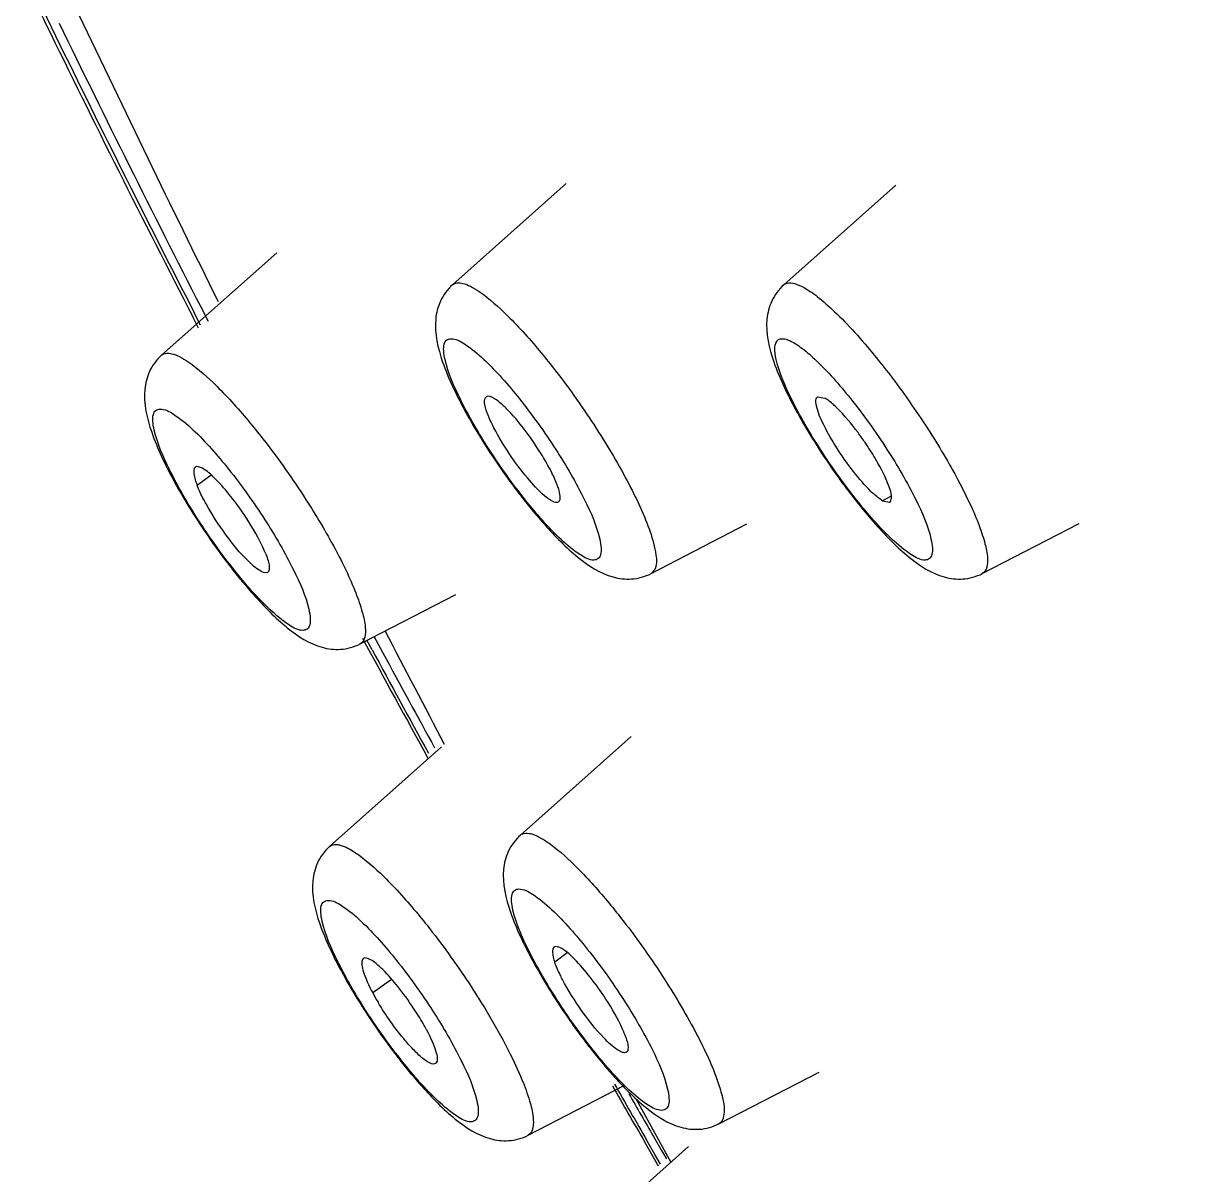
# Model space of a CAD drawing. Extents: x 11391 to 14551, y -233 to 2082.
# Drawn here: x 13437.36 to 13445.55, y 913.55 to 921.66 of the extents above; entities that cross this region are included whole.
import ezdxf

# ---------------------------------------------------------------- set-up
doc = ezdxf.new("R2010")
doc.units = 0
doc.header["$LTSCALE"] = 10
doc.header["$MEASUREMENT"] = 0
doc.layers.get('0').update_dxf_attribs({"linetype": 'CONTINUOUS'})

msp = doc.modelspace()

# ---------------------------------------------------------------- linework, layer by layer
at = {"color": 7, "linetype": 'Continuous'}
for p, q in [((13440.3796, 919.8177), (13441.1813, 920.5311)), ((13442.713, 919.8177), (13443.5027, 920.5204)), ((13438.3304, 919.322), (13439.1413, 920.0434)), ((13438.5912, 919.5127), (13438.5526, 919.5877)), ((13440.6166, 919.0272), (13440.6098, 919.0201)), ((13442.9499, 919.0281), (13443.0016, 919.02)), ((13441.1344, 918.2963), (13441.1246, 918.2866)), ((13443.4095, 918.2963), (13443.4583, 918.2862)), ((13441.7782, 917.7829), (13442.454, 918.1324)), ((13444.1116, 917.7829), (13444.7937, 918.1356)), ((13439.7291, 917.2872), (13440.4022, 917.6353)), ((13440.8575, 915.9393), (13441.6389, 916.6345)), ((13439.5138, 915.8589), (13440.3033, 916.5613)), ((13442.2562, 913.9044), (13442.9615, 914.2692)), ((13440.9125, 913.824), (13441.5839, 914.1713)), ((13441.6725, 914.0774), (13441.8303, 913.7928)), ((13441.2762, 913.0622), (13442.0428, 913.7443)), ((13441.8318, 913.6071), (13441.7343, 913.7753)), ((13441.8303, 913.7928), (13441.8834, 913.6974)), ((13441.8834, 913.6974), (13441.9184, 913.6344))]:
    msp.add_line(p, q, dxfattribs=at)
at = {"color": 9, "linetype": 'Continuous'}
for p, q in [((13438.6065, 919.6619), (13438.6578, 919.5616)), ((13438.6051, 919.5347), (13438.5606, 919.6212)), ((13438.6794, 918.4755), (13438.5815, 918.4033)), ((13443.4685, 918.3275), (13443.4095, 918.2963)), ((13441.8043, 917.811), (13441.7782, 917.7829)), ((13439.8255, 917.3424), (13439.8899, 917.2231)), ((13439.8128, 917.2463), (13439.7759, 917.3146)), ((13441.1871, 915.1105), (13441.0997, 915.0447)), ((13439.9507, 914.9222), (13439.8179, 914.8276)), ((13441.7956, 913.8148), (13441.8522, 913.7169)), ((13441.8056, 913.6895), (13441.7489, 913.7875)), ((13441.8455, 913.6206), (13441.8056, 913.6895)), ((13441.8522, 913.7169), (13441.8862, 913.658))]:
    msp.add_line(p, q, dxfattribs=at)
at = {"color": 7, "linetype": 'Continuous'}
for centre, radius, start, end in [((13433.4272, 891.8542), 56.7972, 15.28748, 81.38857), ((13528.0023, 965.7999), 100.6803, 205.797425, 206.005551), ((13564.631, 982.0424), 140.4921, 205.425145, 206.342382), ((13536.6711, 970.0728), 110.3449, 206.026016, 207.227291), ((13445.9046, 920.6151), 3.5316, 208.32882, 208.84247), ((13444.6351, 921.245), 4.7684, 212.80056, 216.14769), ((13446.9685, 921.245), 4.7684, 212.80056, 216.14769), ((13441.7107, 920.2226), 3.7467, 208.34384, 210.11687), ((13444.5183, 921.1586), 4.6231, 216.13702, 216.96137), ((13446.8517, 921.1586), 4.6231, 216.13702, 216.96137), ((13442.2702, 920.5478), 4.3938, 210.12427, 212.82289), ((13442.586, 920.7493), 4.7684, 212.80056, 216.14769), ((13442.4692, 920.6629), 4.6231, 216.13702, 216.96137), ((13564.6444, 982.0493), 140.5071, 207.405058, 207.771558), ((13557.5213, 981.0162), 133.8932, 208.402816, 208.814748), ((13444.1835, 916.81), 3.6847, 208.33266, 209.74588), ((13444.7182, 917.1165), 4.301, 209.75746, 212.85042), ((13441.296, 915.6198), 1.677, 208.18973, 210.75812), ((13443.6079, 917.1815), 4.5759, 211.78572, 212.79474), ((13445.1131, 917.3665), 4.7684, 212.80056, 216.14769), ((13443.7694, 917.2861), 4.7684, 212.80056, 216.14769), ((13444.9963, 917.2802), 4.6231, 216.13702, 216.96137), ((13443.6525, 917.1998), 4.6231, 216.13702, 216.96137), ((13572.3506, 989.3325), 150.8956, 209.874173, 210.047969)]:
    msp.add_arc(centre, radius, start, end, dxfattribs=at)
at = {"color": 9, "linetype": 'Continuous'}
for centre, radius, start, end in [((13526.8146, 965.1024), 99.2824, 205.750452, 205.96323), ((13535.6133, 969.4297), 109.0876, 205.983436, 207.167375), ((13532.1529, 967.5576), 105.0949, 205.894119, 207.11243), ((13556.6761, 980.4711), 132.8699, 208.414033, 208.771818), ((13555.6383, 979.7884), 131.5755, 208.39245, 208.723966), ((13571.4768, 988.7615), 149.8346, 209.849543, 210.025013), ((13570.6207, 988.1726), 148.7447, 209.859669, 209.99354)]:
    msp.add_arc(centre, radius, start, end, dxfattribs=at)
for points, knots in [([(13441.9315, 948.0111), (13442.3447, 947.9485), (13443.2456, 947.6848), (13444.6436, 947.023), (13446.2138, 946.061), (13447.943, 944.8051), (13449.8177, 943.265), (13452.6114, 940.7377), (13456.3161, 936.9581), (13460.8753, 931.752), (13465.5566, 925.8767), (13470.1912, 919.5419), (13473.1604, 915.1314), (13474.606, 912.8875)], [0, 0, 0, 0, 0.025797, 0.057454, 0.095279, 0.139279, 0.189273, 0.244959, 0.371733, 0.515653, 0.671935, 0.835248, 1, 1, 1, 1]), ([(13439.3177, 947.4138), (13439.4556, 947.494), (13439.7645, 947.6234), (13440.2827, 947.7081), (13440.8617, 947.6909), (13441.7675, 947.5245), (13443.0507, 947.0346), (13444.724, 946.1044), (13446.6038, 944.8036), (13448.6697, 943.1443), (13450.901, 941.1435), (13454.1936, 937.9168), (13458.5049, 933.1916), (13463.7186, 926.8132), (13468.924, 919.7988), (13472.2583, 914.8706), (13473.8804, 912.3528)], [0, 0, 0, 0, 0.009456, 0.019614, 0.030898, 0.043615, 0.074036, 0.11174, 0.156896, 0.209337, 0.268692, 0.334441, 0.48249, 0.647493, 0.822493, 1, 1, 1, 1]), ([(13440.3796, 919.8177), (13440.398, 919.834), (13440.4501, 919.8336), (13440.5104, 919.8064), (13440.5478, 919.7839), (13440.5678, 919.7703)], [0, 0, 0, 0, 0.363535, 0.64219, 1, 1, 1, 1]), ([(13442.713, 919.8177), (13442.7199, 919.8239), (13442.7452, 919.8361), (13442.7986, 919.8278), (13442.8365, 919.8095), (13442.8581, 919.7973)], [0, 0, 0, 0, 0.18076, 0.518442, 1, 1, 1, 1]), ([(13442.8581, 919.7973), (13442.8952, 919.7763), (13442.9745, 919.7184), (13443.1504, 919.5584), (13443.2792, 919.4111), (13443.3674, 919.3024)], [0, 0, 0, 0, 0.179373, 0.411176, 1, 1, 1, 1]), ([(13440.5678, 919.7703), (13440.6404, 919.7209), (13440.793, 919.5821), (13440.9294, 919.4292), (13441.0041, 919.3389)], [0, 0, 0, 0, 0.428274, 1, 1, 1, 1]), ([(13440.3275, 919.2893), (13440.3227, 919.3102), (13440.3164, 919.3469), (13440.3171, 919.3956), (13440.3348, 919.4317), (13440.358, 919.4383), (13440.3685, 919.4384)], [0, 0, 0, 0, 0.365131, 0.631135, 0.820486, 1, 1, 1, 1]), ([(13440.3685, 919.4384), (13440.4028, 919.4389), (13440.4891, 919.3905), (13440.5578, 919.3323), (13440.6, 919.2926)], [0, 0, 0, 0, 0.371634, 1, 1, 1, 1]), ([(13442.6606, 919.2909), (13442.654, 919.3197), (13442.6448, 919.3652), (13442.6603, 919.4259), (13442.6946, 919.4402), (13442.7243, 919.4371), (13442.7592, 919.4242), (13442.7834, 919.4106), (13442.7965, 919.4024)], [0, 0, 0, 0, 0.320856, 0.514416, 0.59802, 0.699846, 0.83232, 1, 1, 1, 1]), ([(13442.7965, 919.4024), (13442.8069, 919.3959), (13442.8546, 919.3635), (13442.8983, 919.3255), (13442.9314, 919.2945)], [0, 0, 0, 0, 0.212523, 1, 1, 1, 1]), ([(13438.3305, 919.322), (13438.3489, 919.3383), (13438.4009, 919.3379), (13438.4612, 919.3106), (13438.4986, 919.2882), (13438.5187, 919.2745)], [0, 0, 0, 0, 0.363369, 0.642077, 1, 1, 1, 1]), ([(13441.0041, 919.3389), (13441.038, 919.2979), (13441.1757, 919.1255), (13441.3031, 918.9449), (13441.3937, 918.8041)], [0, 0, 0, 0, 0.241257, 1, 1, 1, 1]), ([(13438.5187, 919.2745), (13438.5911, 919.2253), (13438.7435, 919.0867), (13438.8797, 918.9341), (13438.9542, 918.844)], [0, 0, 0, 0, 0.428313, 1, 1, 1, 1]), ([(13440.6374, 918.6582), (13440.5638, 918.7725), (13440.4463, 918.9757), (13440.3498, 919.1928), (13440.3275, 919.2893)], [0, 0, 0, 0, 0.578747, 1, 1, 1, 1]), ([(13440.6, 919.2926), (13440.691, 919.2072), (13440.8697, 919.0018), (13441.0276, 918.7812), (13441.1069, 918.6582)], [0, 0, 0, 0, 0.460312, 1, 1, 1, 1]), ([(13442.9708, 918.6582), (13442.8969, 918.7729), (13442.7793, 918.9765), (13442.6825, 919.1943), (13442.6606, 919.2909)], [0, 0, 0, 0, 0.579316, 1, 1, 1, 1]), ([(13442.9314, 919.2945), (13443.0227, 919.209), (13443.2021, 919.0031), (13443.3607, 918.7817), (13443.4402, 918.6582)], [0, 0, 0, 0, 0.459871, 1, 1, 1, 1]), ([(13443.3674, 919.3024), (13443.3987, 919.2637), (13443.5254, 919.1026), (13443.6431, 918.9345), (13443.7271, 918.8041)], [0, 0, 0, 0, 0.243018, 1, 1, 1, 1]), ([(13438.2784, 918.7935), (13438.2736, 918.8144), (13438.2673, 918.8512), (13438.268, 918.8998), (13438.2857, 918.9359), (13438.3088, 918.9426), (13438.3194, 918.9427)], [0, 0, 0, 0, 0.365131, 0.631135, 0.820486, 1, 1, 1, 1]), ([(13438.3194, 918.9427), (13438.3537, 918.9431), (13438.44, 918.8947), (13438.5087, 918.8365), (13438.5509, 918.7969)], [0, 0, 0, 0, 0.371634, 1, 1, 1, 1]), ([(13438.9542, 918.844), (13438.9882, 918.803), (13439.1262, 918.6303), (13439.2538, 918.4494), (13439.3446, 918.3084)], [0, 0, 0, 0, 0.241214, 1, 1, 1, 1]), ([(13438.5883, 918.1624), (13438.5146, 918.2768), (13438.3972, 918.4799), (13438.3006, 918.697), (13438.2784, 918.7935)], [0, 0, 0, 0, 0.578747, 1, 1, 1, 1]), ([(13438.5509, 918.7969), (13438.6419, 918.7114), (13438.8205, 918.5061), (13438.9785, 918.2854), (13439.0577, 918.1624)], [0, 0, 0, 0, 0.460312, 1, 1, 1, 1]), ([(13441.3937, 918.8041), (13441.476, 918.6764), (13441.6152, 918.4408), (13441.732, 918.1921), (13441.7715, 918.0771)], [0, 0, 0, 0, 0.555403, 1, 1, 1, 1]), ([(13443.7271, 918.8041), (13443.8038, 918.6852), (13443.9084, 918.5099), (13444.0241, 918.2786), (13444.0878, 918.131), (13444.1299, 918.0019), (13444.1544, 917.8941), (13444.1457, 917.8005), (13444.1116, 917.7829)], [0, 0, 0, 0, 0.376862, 0.543157, 0.687792, 0.806878, 0.897773, 1, 1, 1, 1]), ([(13441.1462, 918.0219), (13441.0549, 918.1074), (13440.8755, 918.3133), (13440.717, 918.5347), (13440.6374, 918.6582)], [0, 0, 0, 0, 0.459871, 1, 1, 1, 1]), ([(13441.1069, 918.6582), (13441.1808, 918.5435), (13441.2984, 918.3399), (13441.3951, 918.1221), (13441.4171, 918.0255)], [0, 0, 0, 0, 0.579316, 1, 1, 1, 1]), ([(13443.4776, 918.0238), (13443.3866, 918.1093), (13443.208, 918.3146), (13443.05, 918.5352), (13442.9708, 918.6582)], [0, 0, 0, 0, 0.46033, 1, 1, 1, 1]), ([(13443.4402, 918.6582), (13443.5139, 918.5439), (13443.6313, 918.3409), (13443.7278, 918.1238), (13443.7501, 918.0274)], [0, 0, 0, 0, 0.578658, 1, 1, 1, 1]), ([(13439.3446, 918.3084), (13439.4184, 918.1939), (13439.5465, 917.9789), (13439.6565, 917.7536), (13439.698, 917.6475)], [0, 0, 0, 0, 0.544486, 1, 1, 1, 1]), ([(13439.0951, 917.528), (13439.0041, 917.6135), (13438.8255, 917.8188), (13438.6675, 918.0395), (13438.5883, 918.1624)], [0, 0, 0, 0, 0.460312, 1, 1, 1, 1]), ([(13439.0577, 918.1624), (13439.1314, 918.0481), (13439.2488, 917.845), (13439.3454, 917.6278), (13439.3676, 917.5314)], [0, 0, 0, 0, 0.578747, 1, 1, 1, 1]), ([(13441.7715, 918.0771), (13441.7898, 918.024), (13441.8145, 917.9386), (13441.8192, 917.842), (13441.8043, 917.811)], [0, 0, 0, 0, 0.620507, 1, 1, 1, 1]), ([(13441.3763, 917.8779), (13441.3423, 917.8772), (13441.2564, 917.925), (13441.1882, 917.9826), (13441.1462, 918.0219)], [0, 0, 0, 0, 0.371292, 1, 1, 1, 1]), ([(13441.4171, 918.0255), (13441.4218, 918.0049), (13441.4279, 917.9686), (13441.427, 917.9206), (13441.4096, 917.8849), (13441.3867, 917.8782), (13441.3763, 917.8779)], [0, 0, 0, 0, 0.364385, 0.630372, 0.820329, 1, 1, 1, 1]), ([(13443.7092, 917.8779), (13443.6749, 917.8774), (13443.5885, 917.9259), (13443.5198, 917.9841), (13443.4776, 918.0238)], [0, 0, 0, 0, 0.371508, 1, 1, 1, 1]), ([(13443.7501, 918.0274), (13443.7549, 918.0064), (13443.7612, 917.9696), (13443.7606, 917.921), (13443.743, 917.8848), (13443.7198, 917.8781), (13443.7092, 917.8779)], [0, 0, 0, 0, 0.365219, 0.631331, 0.820703, 1, 1, 1, 1]), ([(13439.698, 917.6475), (13439.7155, 917.6029), (13439.7433, 917.5206), (13439.7713, 917.4068), (13439.7651, 917.3058), (13439.7291, 917.2872)], [0, 0, 0, 0, 0.382944, 0.676059, 1, 1, 1, 1]), ([(13439.3266, 917.3822), (13439.2923, 917.3817), (13439.206, 917.4302), (13439.1373, 917.4883), (13439.0951, 917.528)], [0, 0, 0, 0, 0.371634, 1, 1, 1, 1]), ([(13439.3676, 917.5314), (13439.3724, 917.5104), (13439.3787, 917.4737), (13439.378, 917.4251), (13439.3603, 917.389), (13439.3372, 917.3823), (13439.3266, 917.3822)], [0, 0, 0, 0, 0.365131, 0.631135, 0.820486, 1, 1, 1, 1]), ([(13440.8575, 915.9393), (13440.8779, 915.9573), (13440.9373, 915.9532), (13441.0039, 915.9195), (13441.0462, 915.8921), (13441.0688, 915.8756)], [0, 0, 0, 0, 0.353968, 0.635653, 1, 1, 1, 1]), ([(13439.5138, 915.8588), (13439.5231, 915.867), (13439.5405, 915.8736), (13439.5576, 915.8735), (13439.5624, 915.8732)], [0, 0, 0, 0, 0.72003, 1, 1, 1, 1]), ([(13439.5624, 915.8732), (13439.5715, 915.8727), (13439.6183, 915.8636), (13439.6602, 915.839), (13439.6921, 915.8181)], [0, 0, 0, 0, 0.192765, 1, 1, 1, 1]), ([(13441.0688, 915.8756), (13441.1378, 915.8252), (13441.2823, 915.6912), (13441.4125, 915.5445), (13441.483, 915.4592)], [0, 0, 0, 0, 0.435564, 1, 1, 1, 1]), ([(13439.6921, 915.8181), (13439.7661, 915.7695), (13439.9219, 915.6288), (13440.0608, 915.4737), (13440.1372, 915.3815)], [0, 0, 0, 0, 0.424922, 1, 1, 1, 1]), ([(13440.8055, 915.4108), (13440.8007, 915.4317), (13440.7944, 915.4685), (13440.7951, 915.5171), (13440.8127, 915.5532), (13440.8359, 915.5598), (13440.8465, 915.56)], [0, 0, 0, 0, 0.365131, 0.631135, 0.820486, 1, 1, 1, 1]), ([(13440.8465, 915.56), (13440.8808, 915.5604), (13440.9671, 915.512), (13441.0358, 915.4538), (13441.078, 915.4141)], [0, 0, 0, 0, 0.371634, 1, 1, 1, 1]), ([(13439.4618, 915.3304), (13439.457, 915.3513), (13439.4507, 915.3881), (13439.4514, 915.4367), (13439.469, 915.4728), (13439.4922, 915.4794), (13439.5028, 915.4796)], [0, 0, 0, 0, 0.365131, 0.631135, 0.820486, 1, 1, 1, 1]), ([(13439.5028, 915.4796), (13439.537, 915.48), (13439.6234, 915.4316), (13439.692, 915.3734), (13439.7343, 915.3337)], [0, 0, 0, 0, 0.371634, 1, 1, 1, 1]), ([(13441.483, 915.4592), (13441.5169, 915.4183), (13441.6542, 915.2463), (13441.7813, 915.0661), (13441.8717, 914.9257)], [0, 0, 0, 0, 0.241319, 1, 1, 1, 1]), ([(13440.1372, 915.3815), (13440.1712, 915.3404), (13440.3094, 915.1675), (13440.4371, 914.9864), (13440.528, 914.8453)], [0, 0, 0, 0, 0.241189, 1, 1, 1, 1]), ([(13441.1154, 914.7797), (13441.0417, 914.8941), (13440.9243, 915.0972), (13440.8277, 915.3143), (13440.8055, 915.4108)], [0, 0, 0, 0, 0.578747, 1, 1, 1, 1]), ([(13441.078, 915.4141), (13441.1689, 915.3287), (13441.3476, 915.1234), (13441.5056, 914.9027), (13441.5848, 914.7797)], [0, 0, 0, 0, 0.460312, 1, 1, 1, 1]), ([(13439.7717, 914.6993), (13439.698, 914.8137), (13439.5806, 915.0168), (13439.484, 915.2339), (13439.4618, 915.3304)], [0, 0, 0, 0, 0.578747, 1, 1, 1, 1]), ([(13439.7343, 915.3337), (13439.8252, 915.2483), (13440.0039, 915.043), (13440.1619, 914.8223), (13440.2411, 914.6993)], [0, 0, 0, 0, 0.460312, 1, 1, 1, 1]), ([(13441.8717, 914.9257), (13441.954, 914.798), (13442.0931, 914.5623), (13442.21, 914.3137), (13442.2495, 914.1987)], [0, 0, 0, 0, 0.555375, 1, 1, 1, 1]), ([(13440.528, 914.8453), (13440.5471, 914.8156), (13440.6198, 914.7004), (13440.6883, 914.5826), (13440.7359, 914.4936)], [0, 0, 0, 0, 0.259338, 1, 1, 1, 1]), ([(13441.6222, 914.1453), (13441.5312, 914.2308), (13441.3526, 914.4361), (13441.1946, 914.6567), (13441.1154, 914.7797)], [0, 0, 0, 0, 0.460312, 1, 1, 1, 1]), ([(13441.5848, 914.7797), (13441.6585, 914.6654), (13441.7759, 914.4623), (13441.8724, 914.2451), (13441.8947, 914.1487)], [0, 0, 0, 0, 0.578747, 1, 1, 1, 1]), ([(13440.2785, 914.0649), (13440.1875, 914.1504), (13440.0089, 914.3557), (13439.8509, 914.5763), (13439.7717, 914.6993)], [0, 0, 0, 0, 0.460312, 1, 1, 1, 1]), ([(13440.2411, 914.6993), (13440.3148, 914.585), (13440.4322, 914.3819), (13440.5287, 914.1647), (13440.551, 914.0683)], [0, 0, 0, 0, 0.578747, 1, 1, 1, 1]), ([(13440.7359, 914.4936), (13440.7489, 914.4692), (13440.7965, 914.3781), (13440.8404, 914.2849), (13440.8689, 914.2154)], [0, 0, 0, 0, 0.269168, 1, 1, 1, 1]), ([(13440.8689, 914.2154), (13440.8889, 914.1669), (13440.9211, 914.0772), (13440.9535, 913.955), (13440.9511, 913.8441), (13440.9125, 913.8241)], [0, 0, 0, 0, 0.385609, 0.679921, 1, 1, 1, 1]), ([(13441.8537, 913.9995), (13441.8194, 913.999), (13441.7331, 914.0474), (13441.6644, 914.1056), (13441.6222, 914.1453)], [0, 0, 0, 0, 0.371634, 1, 1, 1, 1]), ([(13441.8947, 914.1487), (13441.8995, 914.1277), (13441.9058, 914.091), (13441.9051, 914.0424), (13441.8874, 914.0063), (13441.8643, 913.9996), (13441.8537, 913.9995)], [0, 0, 0, 0, 0.365131, 0.631135, 0.820486, 1, 1, 1, 1]), ([(13442.2495, 914.1987), (13442.262, 914.1623), (13442.2812, 914.0956), (13442.2994, 914.0001), (13442.2866, 913.9202), (13442.2562, 913.9045)], [0, 0, 0, 0, 0.37621, 0.664871, 1, 1, 1, 1]), ([(13440.51, 913.9191), (13440.4757, 913.9186), (13440.3894, 913.967), (13440.3207, 914.0252), (13440.2785, 914.0649)], [0, 0, 0, 0, 0.371634, 1, 1, 1, 1]), ([(13440.551, 914.0683), (13440.5558, 914.0473), (13440.5621, 914.0106), (13440.5614, 913.962), (13440.5437, 913.9259), (13440.5205, 913.9192), (13440.51, 913.9191)], [0, 0, 0, 0, 0.365131, 0.631135, 0.820486, 1, 1, 1, 1])]:
    msp.add_open_spline(points, degree=3, knots=knots, dxfattribs=at)
at = {"color": 7, "linetype": 'Continuous'}
for points, knots in [([(13440.3796, 919.8177), (13440.3439, 919.786), (13440.2882, 919.7097), (13440.2654, 919.6195), (13440.2613, 919.5762)], [0, 0, 0, 0, 0.523602, 1, 1, 1, 1]), ([(13442.713, 919.8177), (13442.6773, 919.786), (13442.6216, 919.7097), (13442.5988, 919.6195), (13442.5947, 919.5762)], [0, 0, 0, 0, 0.523602, 1, 1, 1, 1]), ([(13440.2613, 919.5762), (13440.2514, 919.4746), (13440.3064, 919.2476), (13440.4046, 919.0467), (13440.4629, 918.9386)], [0, 0, 0, 0, 0.453661, 1, 1, 1, 1]), ([(13442.5947, 919.5762), (13442.5848, 919.4747), (13442.6396, 919.248), (13442.7377, 919.0472), (13442.796, 918.9392)], [0, 0, 0, 0, 0.453735, 1, 1, 1, 1]), ([(13438.3304, 919.322), (13438.2947, 919.2902), (13438.2391, 919.214), (13438.2163, 919.1237), (13438.2121, 919.0805)], [0, 0, 0, 0, 0.523602, 1, 1, 1, 1]), ([(13438.2121, 919.0805), (13438.2023, 918.979), (13438.257, 918.7524), (13438.3551, 918.5518), (13438.4132, 918.4438)], [0, 0, 0, 0, 0.453776, 1, 1, 1, 1]), ([(13440.6125, 918.9542), (13440.6107, 918.9612), (13440.6062, 918.9825), (13440.6034, 919.0067), (13440.6098, 919.0201)], [0, 0, 0, 0, 0.32916, 1, 1, 1, 1]), ([(13441.0139, 918.6118), (13440.9782, 918.6706), (13440.9036, 918.78), (13440.8054, 918.901), (13440.7263, 918.978), (13440.6799, 919.0155), (13440.632, 919.0407), (13440.6161, 919.028)], [0, 0, 0, 0, 0.349595, 0.669235, 0.797564, 0.896682, 1, 1, 1, 1]), ([(13442.9409, 918.9804), (13442.9401, 918.9859), (13442.9386, 919.0017), (13442.9413, 919.0213), (13442.9499, 919.0281)], [0, 0, 0, 0, 0.33643, 1, 1, 1, 1]), ([(13443.3295, 918.3601), (13443.284, 918.4038), (13443.1958, 918.5076), (13443.0794, 918.6726), (13442.9907, 918.8322), (13442.9471, 918.936), (13442.9409, 918.9804)], [0, 0, 0, 0, 0.256057, 0.551219, 0.817805, 1, 1, 1, 1]), ([(13443.0867, 918.9515), (13443.079, 918.9591), (13443.0524, 918.9839), (13443.0239, 919.0073), (13443.0016, 919.02)], [0, 0, 0, 0, 0.297552, 1, 1, 1, 1]), ([(13440.4629, 918.9386), (13440.4752, 918.9157), (13440.5272, 918.8219), (13440.583, 918.7303), (13440.627, 918.6619)], [0, 0, 0, 0, 0.241734, 1, 1, 1, 1]), ([(13441.0278, 918.3316), (13440.9835, 918.3692), (13440.8956, 918.4658), (13440.7762, 918.6262), (13440.6773, 918.7925), (13440.6254, 918.9039), (13440.6125, 918.9542)], [0, 0, 0, 0, 0.230919, 0.516339, 0.793685, 1, 1, 1, 1]), ([(13442.8111, 918.9114), (13442.8225, 918.8908), (13442.8701, 918.8063), (13442.9207, 918.7236), (13442.9604, 918.6619)], [0, 0, 0, 0, 0.243108, 1, 1, 1, 1]), ([(13443.2865, 918.706), (13443.2702, 918.7298), (13443.2089, 918.8156), (13443.1417, 918.8978), (13443.0867, 918.9515)], [0, 0, 0, 0, 0.272559, 1, 1, 1, 1]), ([(13443.3769, 918.5611), (13443.3701, 918.5731), (13443.3416, 918.6224), (13443.3108, 918.6704), (13443.2865, 918.706)], [0, 0, 0, 0, 0.241508, 1, 1, 1, 1]), ([(13441.1344, 918.2963), (13441.1407, 918.3096), (13441.1366, 918.3521), (13441.1141, 918.4209), (13441.0717, 918.512), (13441.035, 918.577), (13441.0139, 918.6118)], [0, 0, 0, 0, 0.12861, 0.346394, 0.644463, 1, 1, 1, 1]), ([(13438.5675, 918.5328), (13438.5555, 918.5239), (13438.5559, 918.4692), (13438.5707, 918.431), (13438.5815, 918.4033)], [0, 0, 0, 0, 0.334559, 1, 1, 1, 1]), ([(13438.9112, 918.1995), (13438.8779, 918.249), (13438.8132, 918.3383), (13438.7117, 918.45), (13438.6422, 918.5161), (13438.5811, 918.5429), (13438.5675, 918.5328)], [0, 0, 0, 0, 0.364326, 0.678389, 0.896212, 1, 1, 1, 1]), ([(13443.4584, 918.2861), (13443.468, 918.291), (13443.4765, 918.3273), (13443.4494, 918.4198), (13443.4104, 918.5017), (13443.3769, 918.5611)], [0, 0, 0, 0, 0.108314, 0.311237, 1, 1, 1, 1]), ([(13438.644, 918.2734), (13438.6376, 918.285), (13438.6149, 918.3274), (13438.5942, 918.3709), (13438.5815, 918.4033)], [0, 0, 0, 0, 0.275513, 1, 1, 1, 1]), ([(13440.8243, 918.3789), (13440.8411, 918.3565), (13440.9068, 918.2709), (13440.9757, 918.1877), (13441.0289, 918.1281)], [0, 0, 0, 0, 0.259605, 1, 1, 1, 1]), ([(13441.1249, 918.2862), (13441.1134, 918.2804), (13441.0729, 918.2942), (13441.0459, 918.3161), (13441.0278, 918.3316)], [0, 0, 0, 0, 0.350259, 1, 1, 1, 1]), ([(13443.1577, 918.3789), (13443.1745, 918.3565), (13443.2402, 918.2709), (13443.3091, 918.1877), (13443.3623, 918.1281)], [0, 0, 0, 0, 0.259605, 1, 1, 1, 1]), ([(13443.4095, 918.2963), (13443.4035, 918.2997), (13443.3748, 918.3183), (13443.3491, 918.3412), (13443.3295, 918.3601)], [0, 0, 0, 0, 0.202032, 1, 1, 1, 1]), ([(13438.9393, 917.8716), (13438.8825, 917.9275), (13438.7775, 918.0578), (13438.6859, 918.1973), (13438.644, 918.2734)], [0, 0, 0, 0, 0.478549, 1, 1, 1, 1]), ([(13439.0645, 917.9216), (13439.0563, 917.9425), (13439.013, 918.0392), (13438.9579, 918.1303), (13438.9112, 918.1995)], [0, 0, 0, 0, 0.211594, 1, 1, 1, 1]), ([(13441.0289, 918.1281), (13441.1023, 918.046), (13441.2434, 917.8998), (13441.4199, 917.784), (13441.5104, 917.759)], [0, 0, 0, 0, 0.539944, 1, 1, 1, 1]), ([(13443.3623, 918.1281), (13443.4357, 918.046), (13443.5768, 917.8998), (13443.7533, 917.784), (13443.8437, 917.759)], [0, 0, 0, 0, 0.539944, 1, 1, 1, 1]), ([(13439.0645, 917.9216), (13439.0708, 917.9055), (13439.0809, 917.8755), (13439.091, 917.8344), (13439.0886, 917.7975), (13439.0754, 917.791)], [0, 0, 0, 0, 0.382812, 0.676321, 1, 1, 1, 1]), ([(13438.7751, 917.8831), (13438.792, 917.8607), (13438.8577, 917.7752), (13438.9266, 917.692), (13438.9798, 917.6324)], [0, 0, 0, 0, 0.259605, 1, 1, 1, 1]), ([(13439.0754, 917.791), (13439.0592, 917.783), (13439.0012, 917.8138), (13438.9648, 917.8465), (13438.9393, 917.8716)], [0, 0, 0, 0, 0.336118, 1, 1, 1, 1]), ([(13441.5104, 917.759), (13441.5523, 917.7474), (13441.6447, 917.7363), (13441.7358, 917.761), (13441.7782, 917.7829)], [0, 0, 0, 0, 0.476393, 1, 1, 1, 1]), ([(13443.8437, 917.759), (13443.8856, 917.7474), (13443.9781, 917.7363), (13444.0692, 917.761), (13444.1116, 917.7829)], [0, 0, 0, 0, 0.476393, 1, 1, 1, 1]), ([(13438.9798, 917.6324), (13439.0531, 917.5503), (13439.1943, 917.4041), (13439.3708, 917.2883), (13439.4612, 917.2632)], [0, 0, 0, 0, 0.539944, 1, 1, 1, 1]), ([(13439.4612, 917.2632), (13439.5031, 917.2516), (13439.5955, 917.2406), (13439.6867, 917.2652), (13439.7291, 917.2872)], [0, 0, 0, 0, 0.476393, 1, 1, 1, 1]), ([(13440.8575, 915.9393), (13440.8218, 915.9075), (13440.7662, 915.8313), (13440.7434, 915.741), (13440.7392, 915.6977)], [0, 0, 0, 0, 0.523602, 1, 1, 1, 1]), ([(13439.5138, 915.8589), (13439.4781, 915.8271), (13439.4225, 915.7509), (13439.3997, 915.6606), (13439.3955, 915.6173)], [0, 0, 0, 0, 0.523602, 1, 1, 1, 1]), ([(13439.3955, 915.6173), (13439.3857, 915.5158), (13439.4405, 915.289), (13439.5387, 915.0882), (13439.5969, 914.9801)], [0, 0, 0, 0, 0.45371, 1, 1, 1, 1]), ([(13440.7392, 915.6977), (13440.7294, 915.5963), (13440.7841, 915.3698), (13440.8821, 915.1692), (13440.9402, 915.0613)], [0, 0, 0, 0, 0.453793, 1, 1, 1, 1]), ([(13441.0946, 915.1502), (13441.0845, 915.1427), (13441.0811, 915.0994), (13441.092, 915.0672), (13441.0997, 915.0447)], [0, 0, 0, 0, 0.34559, 1, 1, 1, 1]), ([(13441.4599, 914.7842), (13441.4254, 914.8374), (13441.3575, 914.9341), (13441.2497, 915.0567), (13441.1756, 915.1288), (13441.1094, 915.161), (13441.0946, 915.1502)], [0, 0, 0, 0, 0.358584, 0.674582, 0.895958, 1, 1, 1, 1]), ([(13439.7505, 915.0689), (13439.7426, 915.0627), (13439.7368, 915.0313), (13439.7579, 914.9495), (13439.7904, 914.8789), (13439.8179, 914.8276)], [0, 0, 0, 0, 0.116456, 0.323074, 1, 1, 1, 1]), ([(13440.1037, 914.7226), (13440.0697, 914.7739), (13440.0019, 914.8674), (13439.9135, 914.9697), (13439.8451, 915.0319), (13439.8046, 915.0624), (13439.7641, 915.0796), (13439.7505, 915.0689)], [0, 0, 0, 0, 0.363302, 0.678475, 0.802716, 0.8978, 1, 1, 1, 1]), ([(13441.1546, 914.9214), (13441.1487, 914.9326), (13441.1285, 914.9728), (13441.1102, 915.0141), (13441.0997, 915.0447)], [0, 0, 0, 0, 0.280325, 1, 1, 1, 1]), ([(13439.5969, 914.9801), (13439.6062, 914.9629), (13439.645, 914.8923), (13439.6861, 914.823), (13439.7182, 914.7712)], [0, 0, 0, 0, 0.242912, 1, 1, 1, 1]), ([(13441.4451, 914.5106), (13441.3881, 914.5703), (13441.2844, 914.7033), (13441.1941, 914.8456), (13441.1546, 914.9214)], [0, 0, 0, 0, 0.49121, 1, 1, 1, 1]), ([(13440.1115, 914.4203), (13440.0891, 914.4432), (13439.9938, 914.5494), (13439.9114, 914.667), (13439.8549, 914.7621)], [0, 0, 0, 0, 0.22429, 1, 1, 1, 1]), ([(13440.1948, 914.5712), (13440.1882, 914.5835), (13440.1597, 914.635), (13440.1285, 914.6851), (13440.1037, 914.7226)], [0, 0, 0, 0, 0.237051, 1, 1, 1, 1]), ([(13441.6004, 914.5148), (13441.5937, 914.5344), (13441.5552, 914.6283), (13441.5038, 914.7164), (13441.4599, 914.7842)], [0, 0, 0, 0, 0.204013, 1, 1, 1, 1]), ([(13440.1948, 914.5712), (13440.223, 914.5184), (13440.2554, 914.4469), (13440.2769, 914.3635), (13440.267, 914.3332), (13440.2585, 914.3287)], [0, 0, 0, 0, 0.688626, 0.889045, 1, 1, 1, 1]), ([(13441.3022, 914.5004), (13441.3191, 914.478), (13441.3848, 914.3924), (13441.4536, 914.3093), (13441.5069, 914.2497)], [0, 0, 0, 0, 0.259605, 1, 1, 1, 1]), ([(13441.6027, 914.4082), (13441.5953, 914.4045), (13441.5715, 914.4078), (13441.5166, 914.4404), (13441.4747, 914.4796), (13441.4451, 914.5106)], [0, 0, 0, 0, 0.128004, 0.335412, 1, 1, 1, 1]), ([(13441.6004, 914.5148), (13441.6084, 914.4916), (13441.6207, 914.4593), (13441.6138, 914.4138), (13441.6027, 914.4082)], [0, 0, 0, 0, 0.663704, 1, 1, 1, 1]), ([(13439.9585, 914.42), (13439.9754, 914.3976), (13440.0411, 914.312), (13440.1099, 914.2289), (13440.1631, 914.1693)], [0, 0, 0, 0, 0.259605, 1, 1, 1, 1]), ([(13440.2585, 914.3287), (13440.2416, 914.3197), (13440.177, 914.3536), (13440.1396, 914.3916), (13440.1115, 914.4203)], [0, 0, 0, 0, 0.322079, 1, 1, 1, 1]), ([(13441.5069, 914.2497), (13441.5802, 914.1675), (13441.7214, 914.0214), (13441.8979, 913.9056), (13441.9883, 913.8805)], [0, 0, 0, 0, 0.539944, 1, 1, 1, 1]), ([(13440.1631, 914.1693), (13440.2365, 914.0871), (13440.3777, 913.941), (13440.5542, 913.8252), (13440.6446, 913.8001)], [0, 0, 0, 0, 0.539944, 1, 1, 1, 1]), ([(13441.9883, 913.8805), (13442.0302, 913.8689), (13442.1226, 913.8578), (13442.2138, 913.8825), (13442.2562, 913.9044)], [0, 0, 0, 0, 0.476393, 1, 1, 1, 1]), ([(13440.6446, 913.8001), (13440.6865, 913.7885), (13440.7789, 913.7774), (13440.87, 913.8021), (13440.9125, 913.824)], [0, 0, 0, 0, 0.476393, 1, 1, 1, 1])]:
    msp.add_open_spline(points, degree=3, knots=knots, dxfattribs=at)

doc.saveas('drawing.dxf')
